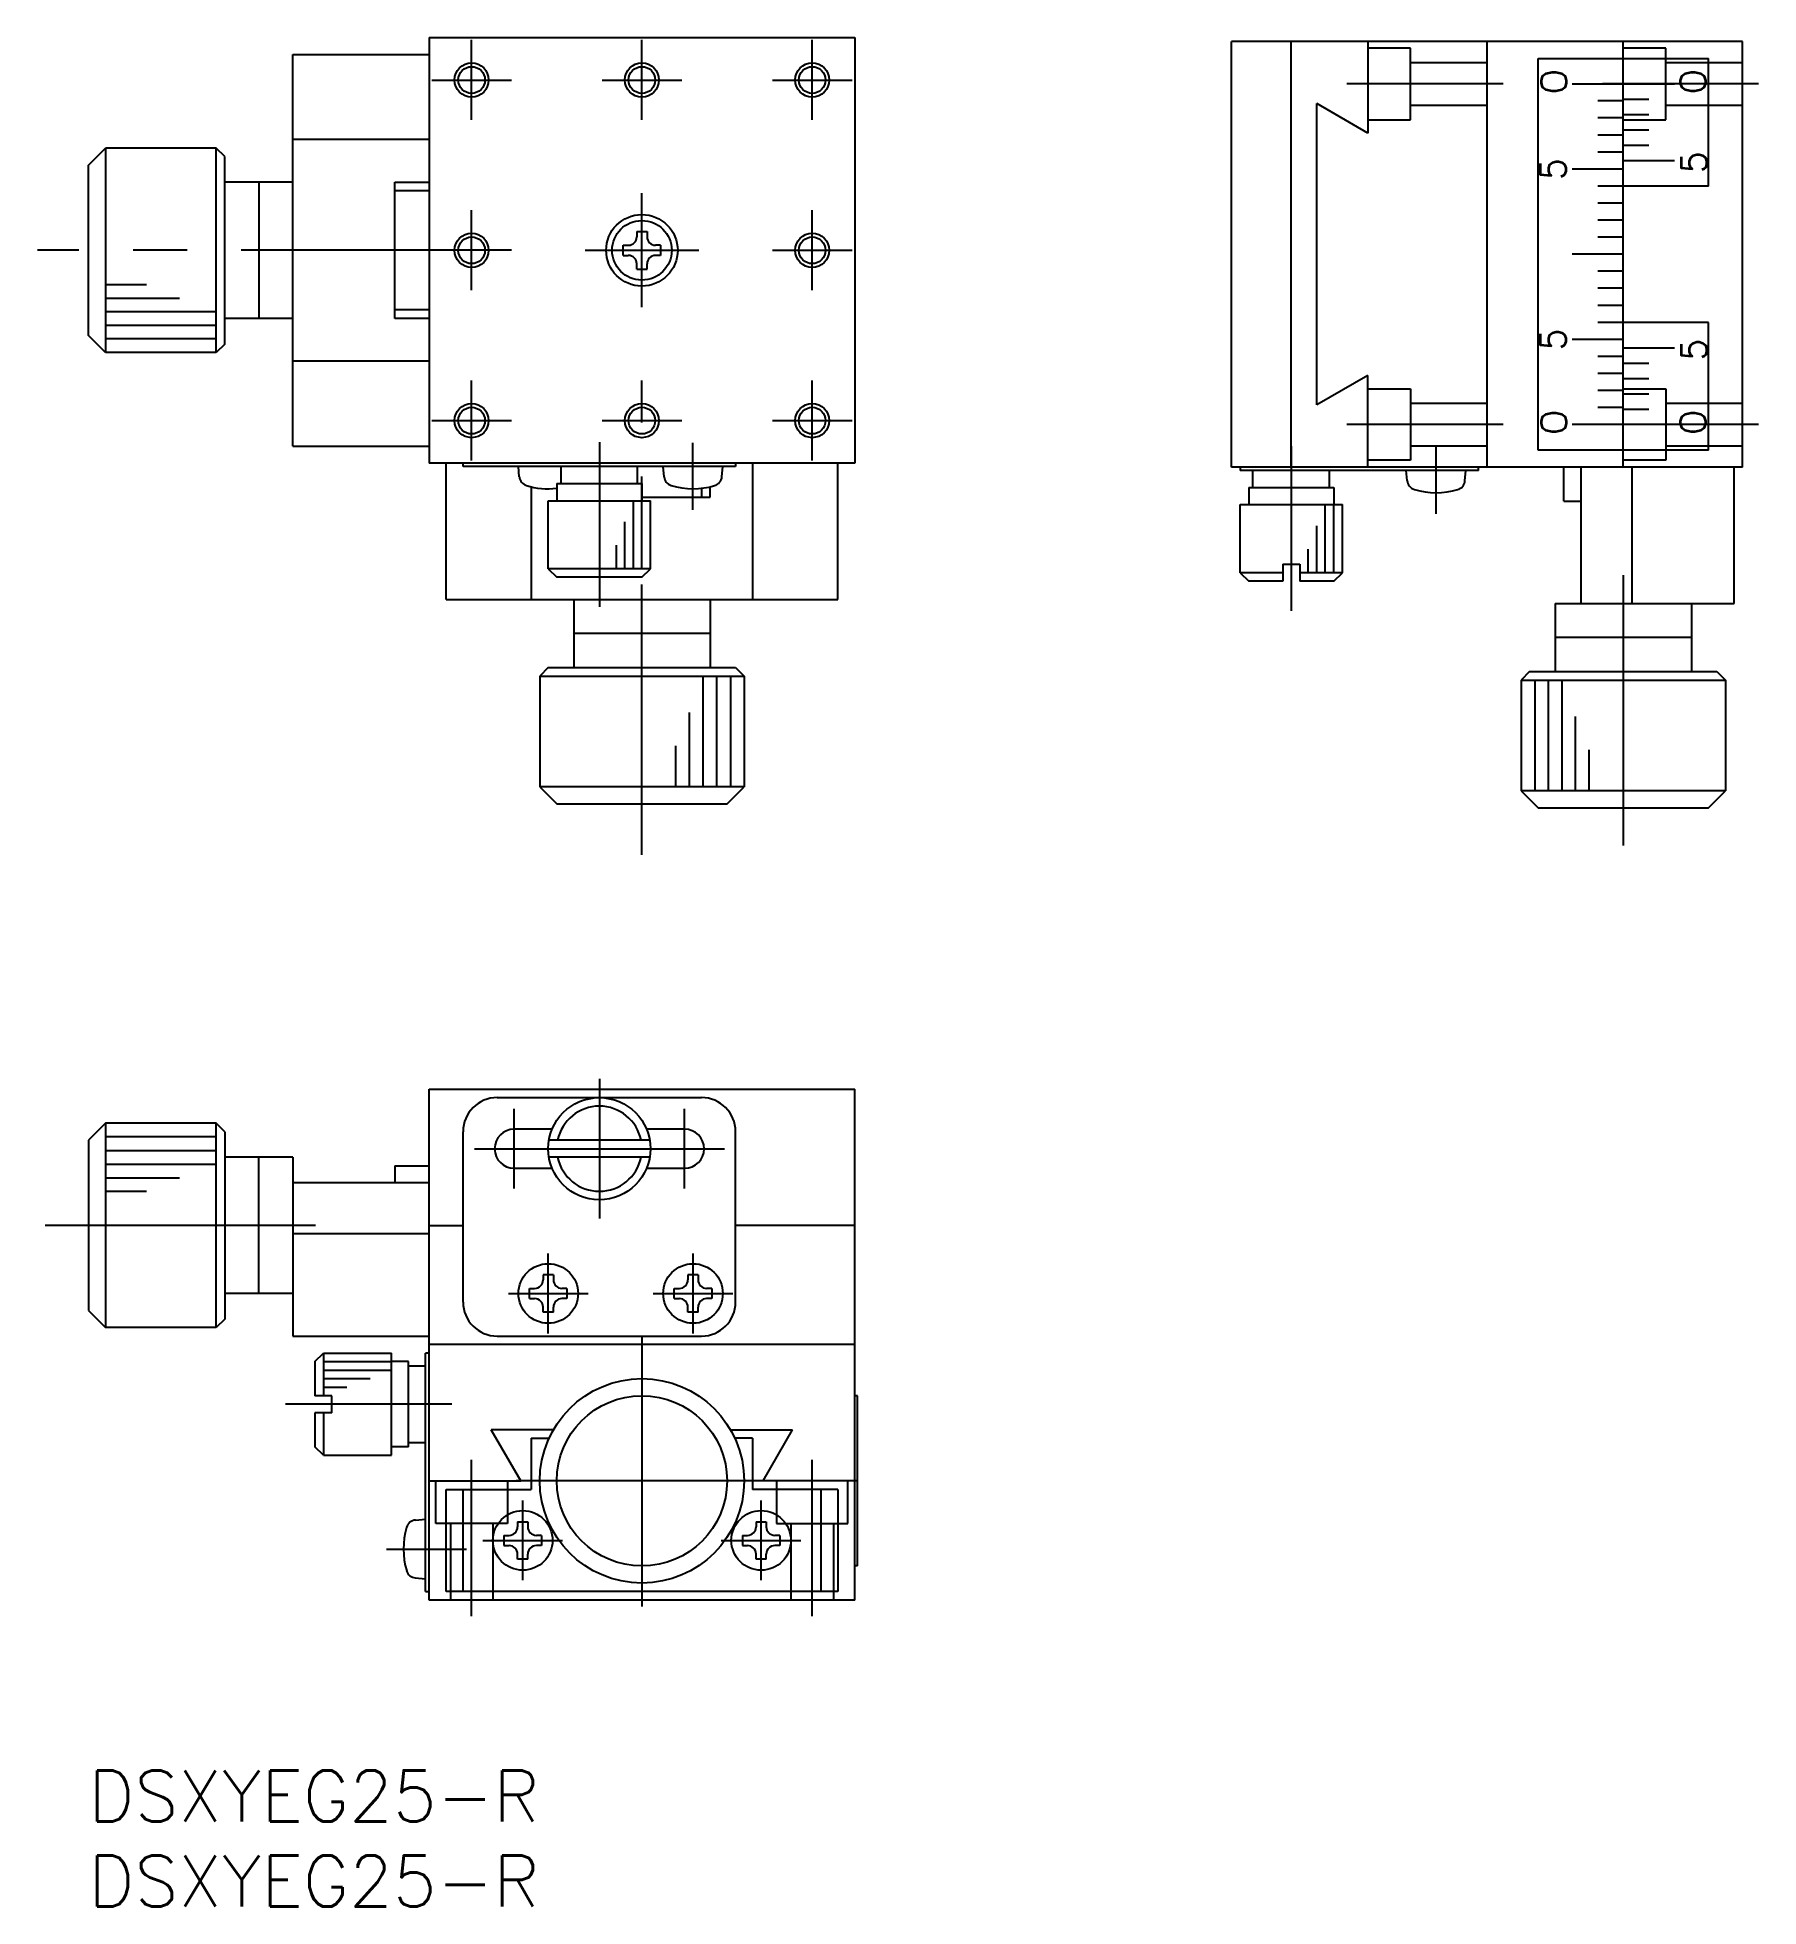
# Model space of a CAD drawing. Extents: x -3 to 98, y -8 to 102.
import ezdxf

# ---------------------------------------------------------------- set-up
doc = ezdxf.new("R2010")
doc.units = 0
doc.header["$LTSCALE"] = 0.5
doc.linetypes.add('CENTER', pattern=[50.8, 31.75, -6.35, 6.35, -6.35])
doc.linetypes.add('DASHED', pattern=[19.05, 12.7, -6.35])
for name, color, linetype in [('MSM_CENTER', 1, 'CENTER'), ('MSM_CONTINUOUS', 7, 'CONTINUOUS'), ('MSM_DASHED', 4, 'DASHED'), ('MSM_NARROW', 5, 'CONTINUOUS'), ('MSM_PART_NUMBER', 7, 'CONTINUOUS')]:
    doc.layers.add(name, color=color, linetype=linetype)
doc.styles.get("Standard").update_dxf_attribs({"font": 'txt.shx', "height": 3, "bigfont": 'bigfont.shx'})

# ---------------------------------------------------------------- blocks, each defined once
blk = doc.blocks.new('*U2')
at = {"layer": 'MSM_PART_NUMBER'}
blk.add_text('DSXYEG25-R', height=3, dxfattribs=at).set_placement((0, -3))
blk = doc.blocks.new('*U3')
at = {"layer": 'MSM_PART_NUMBER'}
blk.add_text('DSXYEG25-R', height=3, dxfattribs=at).set_placement((0, -8))

msp = doc.modelspace()

# ---------------------------------------------------------------- linework, layer by layer
at = {"layer": 'MSM_CENTER'}
for p, q in [((22.5, 96.91), (22.5, 101.6)), ((32.5, 96.91), (32.5, 101.6)), ((42.5, 96.91), (42.5, 101.6)), ((20.16, 99.25), (24.84, 99.25)), ((30.16, 99.25), (34.84, 99.25)), ((40.16, 99.25), (44.84, 99.25)), ((83.07, 99.02), (73.9, 99.02)), ((98.07, 99.02), (88.9, 99.02)), ((32.5, 85.91), (32.5, 92.6)), ((22.5, 86.91), (22.5, 91.6)), ((42.5, 86.91), (42.5, 91.6)), ((24.84, 89.25), (-3, 89.25)), ((29.16, 89.25), (35.84, 89.25)), ((40.16, 89.25), (44.84, 89.25)), ((22.5, 76.91), (22.5, 81.6)), ((32.5, 53.75), (32.5, 81.6)), ((42.5, 76.91), (42.5, 81.6)), ((20.16, 79.25), (24.84, 79.25)), ((30.16, 79.25), (34.84, 79.25)), ((40.16, 79.25), (44.84, 79.25)), ((30, 77.99), (30, 68.32)), ((35.49, 74.01), (35.49, 77.94)), ((83.07, 79.02), (73.9, 79.02)), ((98.07, 79.02), (88.9, 79.02)), ((70.63, 77.75), (70.63, 68.09)), ((79.14, 73.78), (79.14, 77.71)), ((90.13, 70.17), (90.13, 53.52)), ((30, 40.6), (30, 32.4)), ((25, 34.16), (25, 38.84)), ((35, 34.16), (35, 38.84)), ((22.66, 36.5), (37.34, 36.5)), ((13.33, 32), (-3, 32)), ((27, 25.66), (27, 30.34)), ((35.5, 25.66), (35.5, 30.34)), ((24.66, 28), (29.34, 28)), ((33.16, 28), (37.84, 28)), ((32.5, 25.5), (32.5, 8.5)), ((21.33, 21.5), (11.57, 21.5)), ((22.5, 9.06), (22.5, 18.24)), ((42.5, 9.06), (42.5, 18.24)), ((41, 17), (24, 17)), ((25.5, 11.16), (25.5, 15.84)), ((39.5, 11.16), (39.5, 15.84)), ((23.16, 13.5), (27.84, 13.5)), ((37.16, 13.5), (41.84, 13.5)), ((17.5, 12.99), (22.19, 12.99))]:
    msp.add_line(p, q, dxfattribs=at)
at = {"layer": 'MSM_CONTINUOUS'}
for p, q in [((20, 101.75), (20, 76.75)), ((20, 101.75), (45, 101.75)), ((45, 101.75), (45, 76.75)), ((67.13, 76.52), (67.13, 101.52)), ((97.13, 101.52), (67.13, 101.52)), ((70.63, 76.52), (70.63, 101.52)), ((75.13, 101.52), (75.13, 96.13)), ((82.13, 76.52), (82.13, 101.52)), ((90.13, 76.52), (90.13, 101.52)), ((97.13, 76.52), (97.13, 101.52)), ((12, 77.75), (12, 100.75)), ((12, 100.75), (20, 100.75)), ((85.13, 100.52), (95.13, 100.52)), ((85.13, 77.52), (85.13, 100.52)), ((95.13, 93.02), (95.13, 100.52)), ((87.13, 99.02), (93.13, 99.02)), ((72.13, 80.18), (72.13, 97.87)), ((75.13, 96.13), (72.13, 97.87)), ((90.13, 98.02), (88.63, 98.02)), ((90.13, 98.12), (91.63, 98.12)), ((90.13, 97.02), (88.63, 97.02)), ((90.13, 97.22), (91.63, 97.22)), ((20, 95.75), (12, 95.75)), ((90.13, 96.02), (88.63, 96.02)), ((90.13, 96.32), (91.63, 96.32)), ((0, 94.25), (1, 95.25)), ((7.5, 95.25), (1, 95.25)), ((1, 95.25), (1, 83.25)), ((7.5, 83.25), (7.5, 95.25)), ((8, 94.75), (7.5, 95.25)), ((8, 83.75), (8, 94.75)), ((90.13, 95.02), (88.63, 95.02)), ((90.13, 95.42), (91.63, 95.42)), ((90.13, 94.52), (93.13, 94.52)), ((0, 84.25), (0, 94.25)), ((90.13, 94.02), (87.13, 94.02)), ((12, 93.25), (8, 93.25)), ((10, 93.25), (10, 85.25)), ((18, 93.25), (20, 93.25)), ((18, 85.25), (18, 93.25)), ((20, 92.75), (18, 92.75)), ((95.13, 93.02), (88.63, 93.02)), ((90.13, 92.02), (88.63, 92.02)), ((32.2, 90.35), (32.8, 90.35)), ((32.2, 90.35), (32.2, 90.05)), ((32.8, 90.35), (32.8, 90.05)), ((90.13, 91.02), (88.63, 91.02)), ((90.13, 90.02), (88.63, 90.02)), ((31.4, 88.95), (31.4, 89.55)), ((31.4, 89.55), (31.7, 89.55)), ((31.4, 88.95), (31.7, 88.95)), ((33.6, 89.55), (33.3, 89.55)), ((33.6, 88.95), (33.3, 88.95)), ((33.6, 89.55), (33.6, 88.95)), ((90.13, 89.02), (87.13, 89.02)), ((32.2, 88.15), (32.2, 88.45)), ((32.2, 88.15), (32.8, 88.15)), ((32.8, 88.15), (32.8, 88.45)), ((90.13, 88.02), (88.63, 88.02)), ((90.13, 87.02), (88.63, 87.02)), ((20, 85.75), (18, 85.75)), ((90.13, 86.02), (88.63, 86.02)), ((12, 85.25), (8, 85.25)), ((20, 85.25), (18, 85.25)), ((90.13, 85.02), (88.63, 85.02)), ((95.13, 85.02), (90.13, 85.02)), ((95.13, 77.52), (95.13, 85.02)), ((1, 83.25), (0, 84.25)), ((8, 83.75), (7.5, 83.25)), ((90.13, 84.02), (87.13, 84.02)), ((90.13, 83.52), (93.13, 83.52)), ((7.5, 83.25), (1, 83.25)), ((20, 82.75), (12, 82.75)), ((90.13, 83.02), (88.63, 83.02)), ((90.13, 82.62), (91.63, 82.62)), ((75.13, 81.91), (72.13, 80.18)), ((75.13, 76.52), (75.13, 81.91)), ((90.13, 82.02), (88.63, 82.02)), ((90.13, 81.72), (91.63, 81.72)), ((90.13, 81.02), (88.63, 81.02)), ((90.13, 80.82), (91.63, 80.82)), ((90.13, 80.02), (88.63, 80.02)), ((90.13, 79.92), (91.63, 79.92)), ((93.13, 79.02), (87.13, 79.02)), ((12, 77.75), (20, 77.75)), ((95.13, 77.52), (85.13, 77.52)), ((45, 76.75), (20, 76.75)), ((21, 68.75), (21, 76.75)), ((22, 76.55), (22, 76.75)), ((38, 76.55), (22, 76.55)), ((25.3, 75.95), (25.25, 76.55)), ((27.75, 75.55), (27.75, 76.55)), ((32.25, 75.55), (32.25, 76.55)), ((33.8, 75.95), (33.75, 76.55)), ((37.2, 75.96), (37.25, 76.55)), ((38, 76.75), (38, 76.55)), ((39, 76.75), (39, 68.75)), ((44, 68.75), (44, 76.75)), ((97.13, 76.52), (67.13, 76.52)), ((67.63, 76.52), (67.63, 76.32)), ((81.63, 76.32), (67.63, 76.32)), ((68.38, 75.32), (68.38, 76.32)), ((72.88, 75.32), (72.88, 76.32)), ((77.44, 75.73), (77.38, 76.32)), ((80.83, 75.71), (80.88, 76.32)), ((81.63, 76.32), (81.63, 76.52)), ((86.63, 74.52), (86.63, 76.52)), ((87.63, 76.52), (87.63, 68.52)), ((90.63, 76.52), (90.63, 68.52)), ((96.63, 68.52), (96.63, 76.52)), ((26, 75.37), (26, 68.75)), ((27.5, 75.55), (32.5, 75.55)), ((27.5, 75.55), (27.5, 74.55)), ((32.5, 75.55), (32.5, 74.55)), ((32.5, 74.75), (36.5, 74.75)), ((36, 75.28), (36, 74.75)), ((36.5, 74.75), (36.5, 75.37)), ((68.13, 75.32), (73.13, 75.32)), ((68.13, 75.32), (68.13, 74.32)), ((73.13, 75.32), (73.13, 74.32)), ((27, 74.55), (33, 74.55)), ((27, 70.55), (27, 74.55)), ((33, 70.55), (33, 74.55)), ((67.63, 74.32), (73.63, 74.32)), ((67.63, 70.32), (67.63, 74.32)), ((73.63, 70.32), (73.63, 74.32)), ((86.63, 74.52), (87.63, 74.52)), ((33, 70.55), (27, 70.55)), ((27, 70.55), (27.5, 70.05)), ((32.5, 70.05), (33, 70.55)), ((70.13, 70.32), (67.63, 70.32)), ((67.63, 70.32), (68.13, 69.82)), ((70.13, 70.82), (70.13, 69.82)), ((70.13, 70.82), (71.13, 70.82)), ((71.13, 70.82), (71.13, 69.82)), ((73.63, 70.32), (71.13, 70.32)), ((73.13, 69.82), (73.63, 70.32)), ((32.5, 70.05), (27.5, 70.05)), ((70.13, 69.82), (68.13, 69.82)), ((73.13, 69.82), (71.13, 69.82)), ((21, 68.75), (44, 68.75)), ((28.5, 68.75), (28.5, 64.75)), ((36.5, 68.75), (36.5, 64.75)), ((86.13, 68.52), (96.63, 68.52)), ((86.13, 68.52), (86.13, 64.52)), ((94.13, 68.52), (94.13, 64.52)), ((36.5, 66.75), (28.5, 66.75)), ((94.13, 66.52), (86.13, 66.52)), ((27, 64.75), (26.5, 64.25)), ((26.5, 64.25), (38.5, 64.25)), ((26.5, 64.25), (26.5, 57.75)), ((27, 64.75), (38, 64.75)), ((38, 64.75), (38.5, 64.25)), ((38.5, 64.25), (38.5, 57.75)), ((84.63, 64.52), (84.13, 64.02)), ((84.13, 64.02), (84.13, 57.52)), ((84.13, 64.02), (96.13, 64.02)), ((84.63, 64.52), (95.63, 64.52)), ((95.63, 64.52), (96.13, 64.02)), ((96.13, 64.02), (96.13, 57.52)), ((38.5, 57.75), (26.5, 57.75)), ((26.5, 57.75), (27.5, 56.75)), ((37.5, 56.75), (38.5, 57.75)), ((96.13, 57.52), (84.13, 57.52)), ((84.13, 57.52), (85.13, 56.52)), ((95.13, 56.52), (96.13, 57.52)), ((27.5, 56.75), (37.5, 56.75)), ((85.13, 56.52), (95.13, 56.52)), ((20, 40), (45, 40)), ((20, 10), (20, 40)), ((45, 10), (45, 40)), ((24, 39.5), (36, 39.5)), ((1, 38), (0, 37)), ((7.5, 38), (1, 38)), ((1, 38), (1, 26)), ((7.5, 26), (7.5, 38)), ((8, 37.5), (7.5, 38)), ((8, 37.5), (8, 26.5)), ((22, 27.5), (22, 37.5)), ((27.23, 37.65), (25, 37.65)), ((35, 37.65), (32.77, 37.65)), ((38, 27.5), (38, 37.5)), ((0, 37), (0, 27)), ((32.96, 37), (27.04, 37)), ((12, 36), (8, 36)), ((10, 28), (10, 36)), ((12, 36), (12, 25.5)), ((18, 35.5), (20, 35.5)), ((18, 35.5), (18, 34.5)), ((25, 35.35), (27.23, 35.35)), ((32.96, 36), (27.04, 36)), ((32.77, 35.35), (35, 35.35)), ((20, 34.5), (12, 34.5)), ((20, 32), (22, 32)), ((45, 32), (38, 32)), ((20, 31.5), (12, 31.5)), ((27.3, 29.1), (26.7, 29.1)), ((26.7, 29.1), (26.7, 28.8)), ((27.3, 29.1), (27.3, 28.8)), ((35.8, 29.1), (35.2, 29.1)), ((35.2, 29.1), (35.2, 28.8)), ((35.8, 29.1), (35.8, 28.8)), ((12, 28), (8, 28)), ((25.9, 27.7), (25.9, 28.3)), ((25.9, 28.3), (26.2, 28.3)), ((25.9, 27.7), (26.2, 27.7)), ((28.1, 28.3), (27.8, 28.3)), ((28.1, 27.7), (27.8, 27.7)), ((28.1, 28.3), (28.1, 27.7)), ((34.4, 27.7), (34.4, 28.3)), ((34.4, 28.3), (34.7, 28.3)), ((34.4, 27.7), (34.7, 27.7)), ((36.6, 28.3), (36.3, 28.3)), ((36.6, 27.7), (36.3, 27.7)), ((36.6, 28.3), (36.6, 27.7)), ((0, 27), (1, 26)), ((8, 26.5), (7.5, 26)), ((26.7, 26.9), (26.7, 27.2)), ((27.3, 26.9), (26.7, 26.9)), ((27.3, 26.9), (27.3, 27.2)), ((35.2, 26.9), (35.2, 27.2)), ((35.8, 26.9), (35.2, 26.9)), ((35.8, 26.9), (35.8, 27.2)), ((7.5, 26), (1, 26)), ((12, 25.5), (20, 25.5)), ((24, 25.5), (36, 25.5)), ((13.3, 24), (13.8, 24.5)), ((13.8, 24.5), (13.8, 22)), ((13.8, 24.5), (17.8, 24.5)), ((17.8, 18.5), (17.8, 24.5)), ((19.8, 10.5), (19.8, 24.5)), ((20, 24.5), (19.8, 24.5)), ((45, 25), (20, 25)), ((13.3, 24), (13.3, 22)), ((18.8, 24), (17.8, 24)), ((18.8, 19), (18.8, 24)), ((18.8, 23.75), (19.8, 23.75)), ((14.3, 22), (13.3, 22)), ((14.3, 21), (14.3, 22)), ((45.15, 22), (45, 22)), ((45.15, 12), (45.15, 22)), ((14.3, 21), (13.3, 21)), ((13.3, 21), (13.3, 19)), ((13.8, 21), (13.8, 18.5)), ((25.39, 17), (23.65, 20)), ((27.3, 20), (23.65, 20)), ((37.7, 20), (41.35, 20)), ((39.61, 17), (41.35, 20)), ((13.8, 18.5), (13.3, 19)), ((18.8, 19), (17.8, 19)), ((18.8, 19.25), (19.8, 19.25)), ((26, 19.5), (27.05, 19.5)), ((26, 19.5), (26, 16.5)), ((39, 19.5), (37.95, 19.5)), ((39, 19.5), (39, 16.5)), ((13.8, 18.5), (17.8, 18.5)), ((20, 17), (25.39, 17)), ((21, 10.5), (21, 16.5)), ((21, 16.5), (26, 16.5)), ((22, 10.5), (22, 16.5)), ((44, 16.5), (39, 16.5)), ((45.15, 17), (39.61, 17)), ((43, 16.5), (43, 10.5)), ((44, 16.5), (44, 10.5)), ((19.21, 14.7), (19.8, 14.75)), ((25.2, 14.6), (25.2, 14.3)), ((25.2, 14.6), (25.8, 14.6)), ((25.8, 14.6), (25.8, 14.3)), ((39.2, 14.6), (39.2, 14.3)), ((39.2, 14.6), (39.8, 14.6)), ((39.8, 14.6), (39.8, 14.3)), ((24.4, 13.8), (24.7, 13.8)), ((24.4, 13.8), (24.4, 13.2)), ((24.4, 13.2), (24.7, 13.2)), ((26.6, 13.8), (26.3, 13.8)), ((26.6, 13.2), (26.3, 13.2)), ((26.6, 13.8), (26.6, 13.2)), ((38.4, 13.8), (38.7, 13.8)), ((38.4, 13.8), (38.4, 13.2)), ((38.4, 13.2), (38.7, 13.2)), ((40.6, 13.8), (40.3, 13.8)), ((40.6, 13.2), (40.3, 13.2)), ((40.6, 13.8), (40.6, 13.2)), ((25.2, 12.4), (25.2, 12.7)), ((25.8, 12.4), (25.2, 12.4)), ((25.8, 12.4), (25.8, 12.7)), ((39.2, 12.4), (39.2, 12.7)), ((39.8, 12.4), (39.2, 12.4)), ((39.8, 12.4), (39.8, 12.7)), ((19.19, 11.3), (19.8, 11.25)), ((45.15, 12), (45, 12)), ((19.8, 10.5), (20, 10.5)), ((45, 10), (20, 10)), ((44, 10.5), (21, 10.5))]:
    msp.add_line(p, q, dxfattribs=at)
for centre, radius in [((22.5, 99.25), 0.783), ((32.5, 99.25), 0.783), ((42.5, 99.25), 0.783), ((32.5, 89.25), 2.1), ((22.5, 89.25), 0.783), ((32.5, 89.25), 1.75), ((42.5, 89.25), 0.783), ((22.5, 79.25), 0.783), ((32.5, 79.25), 0.783), ((42.5, 79.25), 0.783), ((30, 36.5), 3), ((27, 28), 1.75), ((35.5, 28), 1.75), ((32.5, 17), 6), ((32.5, 17), 5), ((25.5, 13.5), 1.75), ((39.5, 13.5), 1.75)]:
    msp.add_circle(centre, radius, dxfattribs=at)
for centre, radius, start, end in [((31.7, 90.05), 0.5, 270, 0), ((33.3, 90.05), 0.5, 180, 270), ((31.7, 88.45), 0.5, 0, 90), ((33.3, 88.45), 0.5, 90, 180), ((25.88, 76), 0.58, 185, 253.4127), ((34.38, 76), 0.58, 185, 253.4127), ((36.6, 76.01), 0.6, 286.3877, 355), ((27, 79.75), 4.5, 253.4127, 276.3794), ((35.5, 79.75), 4.5, 253.4127, 286.3877), ((78.03, 75.78), 0.6, 185, 253.6123), ((79.13, 79.52), 4.5, 253.6123, 286.5873), ((80.25, 75.76), 0.58, 286.5873, 355), ((24, 37.5), 2, 90, 180), ((30, 36.5), 2.5, 11.537, 168.463), ((36, 37.5), 2, 0, 90), ((25, 36.5), 1.15, 90, 270), ((35, 36.5), 1.15, 270, 90), ((30, 36.5), 2.5, 191.537, 348.463), ((26.2, 28.8), 0.5, 270, 0), ((27.8, 28.8), 0.5, 180, 270), ((34.7, 28.8), 0.5, 270, 0), ((36.3, 28.8), 0.5, 180, 270), ((24, 27.5), 2, 180, 270), ((26.2, 27.2), 0.5, 0, 90), ((27.8, 27.2), 0.5, 90, 180), ((34.7, 27.2), 0.5, 0, 90), ((36.3, 27.2), 0.5, 90, 180), ((36, 27.5), 2, 270, 0), ((23, 13), 4.5, 163.6123, 196.5873), ((19.26, 14.1), 0.6, 95, 163.6123), ((24.7, 14.3), 0.5, 270, 0), ((26.3, 14.3), 0.5, 180, 270), ((38.7, 14.3), 0.5, 270, 0), ((40.3, 14.3), 0.5, 180, 270), ((24.7, 12.7), 0.5, 0, 90), ((26.3, 12.7), 0.5, 90, 180), ((38.7, 12.7), 0.5, 0, 90), ((40.3, 12.7), 0.5, 90, 180), ((19.24, 11.88), 0.58, 196.5873, 265)]:
    msp.add_arc(centre, radius, start, end, dxfattribs=at)
at = {"layer": 'MSM_DASHED'}
for p, q in [((77.63, 101.12), (75.13, 101.12)), ((77.63, 96.92), (77.63, 101.12)), ((92.63, 101.12), (90.13, 101.12)), ((92.63, 96.92), (92.63, 101.12)), ((77.63, 100.27), (82.13, 100.27)), ((92.63, 100.27), (97.13, 100.27)), ((77.63, 97.77), (82.13, 97.77)), ((92.63, 97.77), (97.13, 97.77)), ((75.13, 96.92), (77.63, 96.92)), ((90.13, 96.92), (92.63, 96.92)), ((75.13, 81.12), (77.63, 81.12)), ((77.63, 81.12), (77.63, 76.92)), ((77.63, 80.27), (82.13, 80.27)), ((90.13, 81.12), (92.63, 81.12)), ((92.63, 81.12), (92.63, 76.92)), ((92.63, 80.27), (97.13, 80.27)), ((77.63, 76.92), (75.13, 76.92)), ((77.63, 77.77), (82.13, 77.77)), ((92.63, 76.92), (90.13, 76.92)), ((92.63, 77.77), (97.13, 77.77)), ((20.4, 14.5), (20.4, 17)), ((24.6, 17), (24.6, 14.5)), ((40.4, 17), (40.4, 14.5)), ((44.6, 14.5), (44.6, 17)), ((24.6, 14.5), (20.4, 14.5)), ((21.25, 14.5), (21.25, 10)), ((23.75, 14.5), (23.75, 10)), ((40.4, 14.5), (44.6, 14.5)), ((41.25, 14.5), (41.25, 10)), ((43.75, 14.5), (43.75, 10))]:
    msp.add_line(p, q, dxfattribs=at)
at = {"layer": 'MSM_NARROW'}
for p, q in [((1, 87.25), (3.4, 87.25)), ((1, 86.45), (5.35, 86.45)), ((1, 85.65), (7.5, 85.65)), ((1, 84.85), (7.5, 84.85)), ((7.5, 84.05), (1, 84.05)), ((32, 70.55), (32, 74.55)), ((32.5, 70.55), (32.5, 74.55)), ((72.63, 70.32), (72.63, 74.32)), ((73.13, 70.32), (73.13, 74.32)), ((31.5, 70.55), (31.5, 73.3)), ((72.13, 70.32), (72.13, 73.07)), ((31, 70.55), (31, 71.93)), ((71.63, 70.32), (71.63, 71.7)), ((36.1, 57.75), (36.1, 64.25)), ((36.9, 57.75), (36.9, 64.25)), ((37.7, 64.25), (37.7, 57.75)), ((84.93, 64.02), (84.93, 57.52)), ((85.73, 57.52), (85.73, 64.02)), ((86.53, 57.52), (86.53, 64.02)), ((35.3, 57.75), (35.3, 62.11)), ((87.33, 57.52), (87.33, 61.87)), ((34.5, 57.75), (34.5, 60.15)), ((88.13, 57.52), (88.13, 59.92)), ((7.5, 37.2), (1, 37.2)), ((1, 36.4), (7.5, 36.4)), ((1, 35.6), (7.5, 35.6)), ((1, 34.8), (5.35, 34.8)), ((1, 34), (3.4, 34)), ((13.8, 24), (17.8, 24)), ((13.8, 23.5), (17.8, 23.5)), ((13.8, 23), (16.55, 23)), ((13.8, 22.5), (15.18, 22.5))]:
    msp.add_line(p, q, dxfattribs=at)
for centre in [(22.5, 99.25), (32.5, 99.25), (42.5, 99.25), (22.5, 89.25), (42.5, 89.25), (22.5, 79.25), (32.5, 79.25), (42.5, 79.25)]:
    msp.add_circle(centre, 1, dxfattribs=at)

# ---------------------------------------------------------------- block references
at = {"layer": 'MSM_CONTINUOUS'}
for name in ['*U2', '*U3']:
    msp.add_blockref(name, (0, 0), dxfattribs=at)

# ---------------------------------------------------------------- texts
at = {"layer": 'MSM_CONTINUOUS', "width": 1.2}
for p in [(86.8, 98.38), (94.97, 98.38), (86.8, 78.38), (94.97, 78.38)]:
    msp.add_text('0', height=1.5, rotation=90, dxfattribs=at).set_placement(p)
at = {"layer": 'MSM_CONTINUOUS'}
for p in [(86.75, 93.38), (95.02, 93.78), (86.75, 83.38), (95.02, 82.78)]:
    msp.add_text('5', height=1.5, rotation=90, dxfattribs=at).set_placement(p)

doc.saveas('drawing.dxf')
